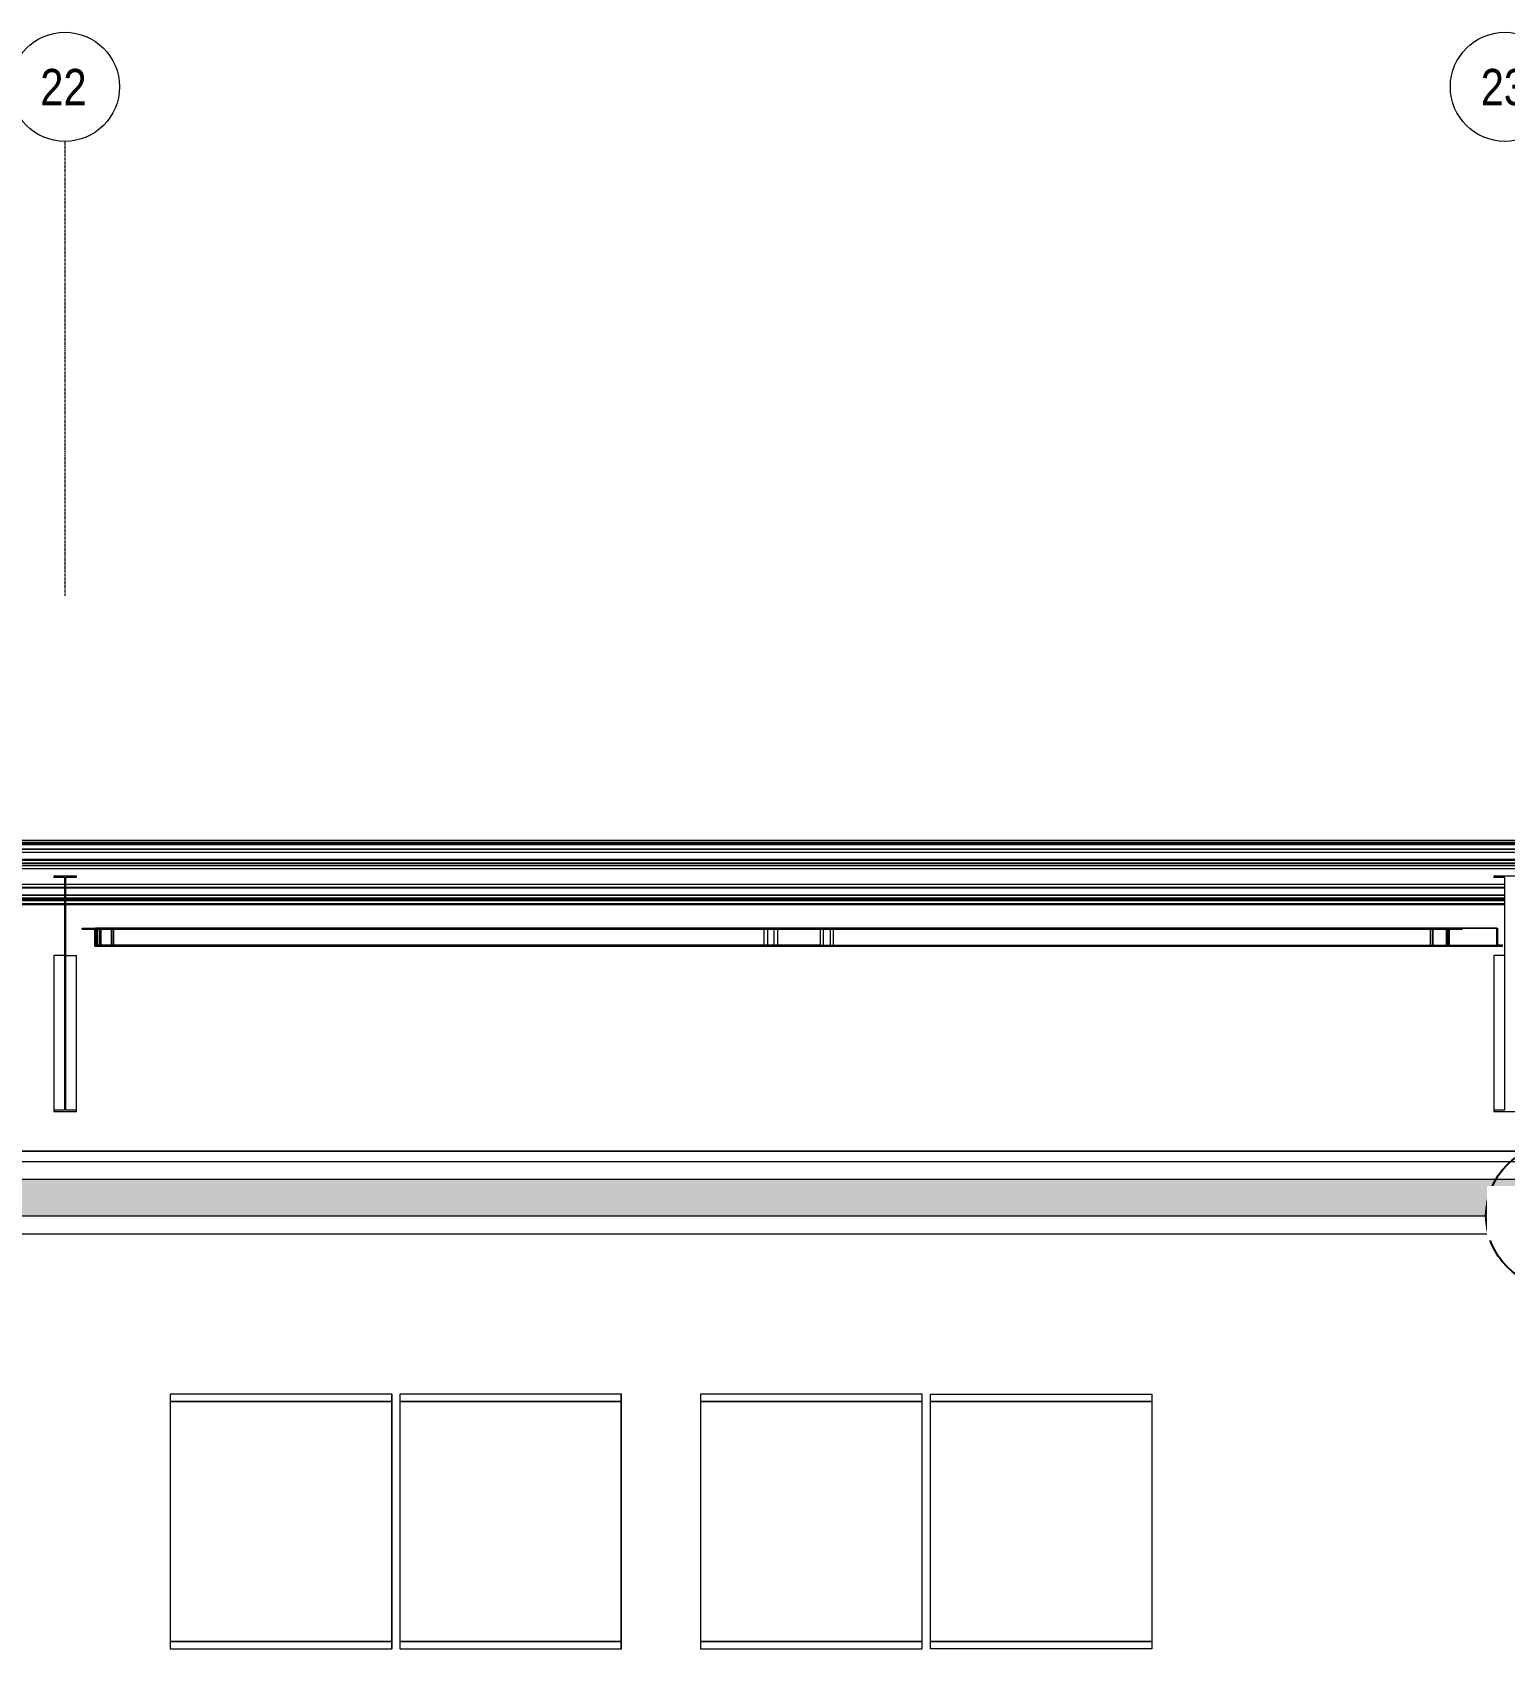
# Model space of a CAD drawing. Header units: centimetres. Extents: x -1762 to 3746, y -261 to 6534.
# Drawn here: x -158 to 652, y 5645 to 6534 of the extents above; entities that cross this region are included whole.
import ezdxf

# ---------------------------------------------------------------- set-up
doc = ezdxf.new("R2010")
doc.units = ezdxf.units.CM
doc.linetypes.add('_Overhead_2_', pattern=[0.47625, 0.3175, -0.15875])
doc.linetypes.add('Grid Line', pattern=[2.2225, 1.27, -0.3175, 0.3175, -0.3175])
for name, color, linetype, lineweight in [('A-ANNO-NOTE', 7, 'Continuous', 9), ('A-FLOR', 7, 'Continuous', 9), ('A-WALL', 7, 'Continuous', 9), ('A-WALL-PATT', 7, 'Continuous', 35), ('I-WALL', 7, 'Continuous', 9), ('Q-SPCQ', 7, 'Continuous', 9), ('S-BEAM', 7, 'Continuous', 9), ('S-COLS', 7, 'Continuous', 9), ('S-GRID', 7, 'Continuous', 9), ('S-GRID-IDEN', 7, 'Continuous', 9)]:
    doc.layers.add(name, color=color, linetype=linetype, lineweight=lineweight)
doc.styles.add('Century Gothic_B', font='GOTHICB.TTF', dxfattribs={"width": 0.8, "height": 20})
doc.styles.add('Saira Condensed', font='SairaCondensed-Regular.ttf', dxfattribs={"height": 20})

# ---------------------------------------------------------------- blocks, each defined once
blk = doc.blocks.new('Costanera Perfil Z - Parametrizado - h_22cm-1746838-Planta bodega almacenamiento congelados')
at = {"layer": 'S-BEAM', "color": 254, "true_color": 0xcccccc}
for p, q in [((-10.75, 5544.14), (-10.75, 1984.87)), ((-10.75, 5544.14), (-10.75, 1984.87)), ((-10.45, 5544.14), (-10.45, 1984.87)), ((-10.45, 5544.14), (-10.45, 1984.87)), ((-8.8, 4264.17), (-8.8, 1984.87)), ((-8.8, 4264.17), (-8.8, 1984.87)), ((8.8, 4082.45), (8.8, 3290.93)), ((8.8, 4082.45), (8.8, 3290.93)), ((10.45, 4082.45), (10.45, 3290.93)), ((10.45, 4082.45), (10.45, 3290.93)), ((10.75, 3290.93), (10.75, 4082.45)), ((10.75, 4082.45), (10.75, 3290.93)), ((8.8, 3290.22), (8.8, 2490.53)), ((8.8, 3290.22), (8.8, 2490.53)), ((10.45, 3290.22), (10.45, 2490.53)), ((10.45, 3290.22), (10.45, 2490.53)), ((10.75, 2490.53), (10.75, 3290.22)), ((10.75, 3290.22), (10.75, 2490.53))]:
    blk.add_line(p, q, dxfattribs=at)
blk = doc.blocks.new('Costanera Perfil Z - Parametrizado - h_22cm-1746684-Planta bodega almacenamiento congelados')
at = {"layer": 'S-BEAM', "color": 254, "true_color": 0xcccccc}
for p, q in [((-10.75, 5549.14), (-10.75, 1989.87)), ((-10.75, 5549.14), (-10.75, 1989.87)), ((-10.45, 5549.14), (-10.45, 1989.87)), ((-10.45, 5549.14), (-10.45, 1989.87)), ((-8.8, 4269.16), (-8.8, 1989.87)), ((-8.8, 4269.16), (-8.8, 1989.87)), ((8.8, 4087.45), (8.8, 3295.93)), ((8.8, 4087.45), (8.8, 3295.93)), ((10.45, 4087.45), (10.45, 3295.93)), ((10.45, 4087.45), (10.45, 3295.93)), ((10.75, 3295.93), (10.75, 4087.45)), ((10.75, 4087.45), (10.75, 3295.93)), ((8.8, 3295.22), (8.8, 2495.53)), ((8.8, 3295.22), (8.8, 2495.53)), ((10.45, 3295.22), (10.45, 2495.53)), ((10.45, 3295.22), (10.45, 2495.53)), ((10.75, 2495.53), (10.75, 3295.22)), ((10.75, 3295.22), (10.75, 2495.53))]:
    blk.add_line(p, q, dxfattribs=at)
blk = doc.blocks.new('Costanera Perfil Z - Parametrizado - h_22cm-V1-Planta bodega almacenamiento congelados')
at = {"layer": 'S-BEAM', "color": 254, "true_color": 0xcccccc}
for p, q in [((-10.75, 4345.72), (-10.75, 2428.44)), ((-10.75, 4345.72), (-10.75, 2428.44)), ((-10.45, 4345.72), (-10.45, 2428.44)), ((-10.45, 4345.72), (-10.45, 2428.44)), ((-8.8, 4345.72), (-8.8, 2428.44)), ((-8.8, 4345.72), (-8.8, 2428.44)), ((8.8, 4087.45), (8.8, 3295.93)), ((8.8, 4087.45), (8.8, 3295.93)), ((10.45, 4087.45), (10.45, 3295.93)), ((10.45, 4087.45), (10.45, 3295.93)), ((10.75, 3295.93), (10.75, 4087.45)), ((10.75, 4087.45), (10.75, 3295.93)), ((8.8, 3295.22), (8.8, 2495.53)), ((8.8, 3295.22), (8.8, 2495.53)), ((10.45, 3295.22), (10.45, 2495.53)), ((10.45, 3295.22), (10.45, 2495.53)), ((10.75, 2495.53), (10.75, 3295.22)), ((10.75, 3295.22), (10.75, 2495.53))]:
    blk.add_line(p, q, dxfattribs=at)
blk = doc.blocks.new('Costanera Perfil Z - Parametrizado - h_22cm-V2-Planta bodega almacenamiento congelados')
at = {"layer": 'S-BEAM', "color": 254, "true_color": 0xcccccc}
for p, q in [((-10.75, 4345.72), (-10.75, 2428.44)), ((-10.75, 4345.72), (-10.75, 2428.44)), ((-10.45, 4345.72), (-10.45, 2428.44)), ((-10.45, 4345.72), (-10.45, 2428.44)), ((-8.8, 4345.72), (-8.8, 2428.44)), ((-8.8, 4345.72), (-8.8, 2428.44)), ((8.8, 4087.45), (8.8, 3295.93)), ((8.8, 4087.45), (8.8, 3295.93)), ((10.45, 4087.45), (10.45, 3295.93)), ((10.45, 4087.45), (10.45, 3295.93)), ((10.75, 3295.93), (10.75, 4087.45)), ((10.75, 4087.45), (10.75, 3295.93)), ((8.8, 3295.22), (8.8, 2495.53)), ((8.8, 3295.22), (8.8, 2495.53)), ((10.45, 3295.22), (10.45, 2495.53)), ((10.45, 3295.22), (10.45, 2495.53)), ((10.75, 2495.53), (10.75, 3295.22)), ((10.75, 3295.22), (10.75, 2495.53))]:
    blk.add_line(p, q, dxfattribs=at)
blk = doc.blocks.new('Costanera Perfil Z - Parametrizado - h_22cm-1721966-Planta bodega almacenamiento congelados')
at = {"layer": 'S-BEAM', "color": 254, "true_color": 0xcccccc}
for p, q in [((-10.75, -1629.6), (-10.75, 1929.67)), ((-10.75, 1929.67), (-10.75, -1629.6)), ((-10.45, 1929.67), (-10.45, -1629.6)), ((-10.45, 1929.67), (-10.45, -1629.6)), ((-8.8, 1929.67), (-8.8, -1629.6)), ((-8.8, 1929.67), (-8.8, -1629.6)), ((8.8, 468), (8.8, -323.54)), ((8.8, 468), (8.8, -323.54)), ((10.45, 467.97), (10.45, -323.54)), ((10.45, 467.97), (10.45, -323.54)), ((10.75, 467.97), (10.75, -323.54)), ((10.75, 467.97), (10.75, -323.54)), ((8.8, -324.23), (8.8, -1123.94)), ((8.8, -324.23), (8.8, -1123.94)), ((10.45, -324.25), (10.45, -1123.94)), ((10.45, -324.25), (10.45, -1123.94)), ((10.75, -324.25), (10.75, -1123.94)), ((10.75, -324.25), (10.75, -1123.94))]:
    blk.add_line(p, q, dxfattribs=at)
blk = doc.blocks.new('RVR_Tensor angular doble L - d_25 mm-1744888-Planta bodega almacenamiento congelados')
at = {"layer": 'S-BEAM', "color": 254, "true_color": 0xcccccc}
for p, q in [((-11.91, 4.47), (-11.91, 4.97)), ((-11.91, 4.97), (-4.47, 4.97)), ((-11.91, 4.97), (-3.01, 4.97)), ((-4.84, 4.47), (-11.91, 4.47)), ((-11.91, 4.47), (-2.04, 4.47)), ((-4.84, -5.03), (-4.84, 4.47)), ((-4.84, 4.47), (-2.04, 4.47)), ((-4.47, 4.97), (-4.47, -4.47)), ((-3.01, 4.97), (-4.47, 4.97)), ((-3.73, 5), (-3.01, 5)), ((-3.73, 5), (-3.01, 5)), ((-3.73, -4.47), (-3.73, 4.97)), ((-3.01, 4.5), (-3.36, 4.5)), ((-3.01, 4.5), (-3.36, 4.5)), ((-3.36, 4.47), (-3.36, -4.47)), ((-3.01, 5), (-2.04, 5)), ((-3.01, 5), (-2.04, 5)), ((-2.04, 4.97), (-3.01, 4.97)), ((-3.01, 4.97), (-2.04, 4.97)), ((-2.04, 4.5), (-3.01, 4.5)), ((-2.04, 4.5), (-3.01, 4.5)), ((-2.04, 5), (-1.64, 5)), ((-2.04, 5), (-1.64, 5)), ((-1.64, 4.97), (-2.04, 4.97)), ((-2.04, 4.97), (-1.64, 4.97)), ((-1.64, 4.5), (-2.04, 4.5)), ((-1.64, 4.5), (-2.04, 4.5)), ((-2.04, 4.47), (-1.64, 4.47)), ((-2.04, 4.47), (-1.64, 4.47)), ((-1.64, 5), (3.71, 5)), ((-1.64, 5), (363.41, 5)), ((4.41, 4.97), (-1.64, 4.97)), ((-1.64, 4.97), (4.41, 4.97)), ((3.71, 4.5), (-1.64, 4.5)), ((5.16, 4.5), (-1.64, 4.5)), ((-1.64, 4.47), (4.06, 4.47)), ((-1.64, 4.47), (4.06, 4.47)), ((363.41, 5), (3.71, 5)), ((3.71, 4.97), (3.71, 4.52)), ((5.16, 4.5), (3.71, 4.5)), ((4.06, 4.47), (5.16, 4.47)), ((4.06, 4.47), (5.16, 4.47)), ((5.16, 4.97), (4.43, 4.97)), ((4.43, 4.97), (5.16, 4.97)), ((363.41, 4.97), (5.16, 4.97)), ((5.16, 4.97), (363.41, 4.97)), ((363.41, 4.5), (5.16, 4.5)), ((363.41, 4.5), (5.16, 4.5)), ((5.16, 4.47), (5.54, 4.47)), ((5.16, 4.47), (5.54, 4.47)), ((5.54, 4.47), (363.41, 4.47)), ((5.54, 4.47), (363.41, 4.47)), ((368.85, 5), (363.41, 5)), ((363.41, 5), (368.85, 5)), ((365.21, 4.97), (363.41, 4.97)), ((363.41, 4.97), (365.21, 4.97)), ((365.12, 4.5), (363.41, 4.5)), ((365.12, 4.5), (363.41, 4.5)), ((363.41, 4.47), (365.12, 4.47)), ((363.41, 4.47), (365.12, 4.47)), ((368.86, 4.97), (365.22, 4.97)), ((365.22, 4.97), (365.71, 4.97)), ((368.84, 4.5), (365.22, 4.5)), ((368.84, 4.5), (365.22, 4.5)), ((365.22, 4.47), (365.71, 4.47)), ((365.22, 4.47), (368.84, 4.47)), ((365.71, 4.97), (368.86, 4.97)), ((365.71, 4.47), (366.72, 4.47)), ((366.72, 4.47), (368.84, 4.47)), ((379.82, 5), (368.85, 5)), ((368.85, 5), (373.1, 5)), ((372.43, 4.97), (368.86, 4.97)), ((368.86, 4.97), (373.1, 4.97)), ((379.82, 4.5), (368.94, 4.5)), ((373.44, 4.5), (368.94, 4.5)), ((368.95, 4.47), (373.1, 4.47)), ((368.95, 4.47), (372.09, 4.47)), ((372.09, 4.47), (373.1, 4.47)), ((379.82, 4.97), (372.43, 4.97)), ((373.1, 5), (396.01, 5)), ((373.1, 4.97), (396, 4.97)), ((373.1, 4.47), (395.9, 4.47)), ((373.1, 4.47), (379.48, 4.47)), ((380.83, 4.5), (373.44, 4.5)), ((379.48, 4.47), (395.9, 4.47)), ((396.01, 5), (379.82, 5)), ((396, 4.97), (379.82, 4.97)), ((387.21, 4.5), (379.82, 4.5)), ((395.91, 4.5), (380.83, 4.5)), ((395.91, 4.5), (387.21, 4.5)), ((399.64, 4.97), (396, 4.97)), ((396, 4.97), (399.64, 4.97)), ((401.45, 5), (396.01, 5)), ((396.01, 5), (401.45, 5)), ((399.64, 4.5), (396.01, 4.5)), ((399.64, 4.5), (396.01, 4.5)), ((396.01, 4.47), (399.64, 4.47)), ((396.01, 4.47), (399.64, 4.47)), ((401.45, 4.97), (399.64, 4.97)), ((399.64, 4.97), (401.45, 4.97)), ((401.45, 4.5), (399.73, 4.5)), ((401.45, 4.5), (399.73, 4.5)), ((399.74, 4.47), (401.45, 4.47)), ((399.74, 4.47), (401.45, 4.47)), ((738.44, 5), (401.45, 5)), ((401.45, 5), (731, 5)), ((730.26, 4.97), (401.45, 4.97)), ((401.45, 4.97), (722.82, 4.97)), ((730.26, 4.5), (401.45, 4.5)), ((730.26, 4.5), (401.45, 4.5)), ((401.45, 4.47), (722.82, 4.47)), ((401.45, 4.47), (729.89, 4.47)), ((730.26, 4.97), (722.82, 4.97)), ((722.82, 4.97), (722.82, 4.47)), ((722.82, 4.47), (729.89, 4.47)), ((729.89, 4.47), (729.89, -4.97)), ((730.26, -4.97), (730.26, 4.97)), ((738.44, 4.5), (730.26, 4.5)), ((731.37, 4.5), (730.26, 4.5)), ((731, 5), (731, -4.97)), ((738.44, 5), (731, 5)), ((731.37, -4.97), (731.37, 4.5)), ((731.37, 4.5), (738.44, 4.5)), ((738.44, 4.5), (738.44, 5)), ((-4.47, -5.03), (-4.84, -5.03)), ((-4.84, -5.03), (5.16, -5.03)), ((-4.47, -4.47), (-4.47, -4.97)), ((-4.47, -5.03), (5.16, -5.03)), ((-3.73, -4.97), (-3.73, -4.47)), ((-3.36, -5), (-3.73, -5)), ((-1.64, -5), (-3.73, -5)), ((-3.36, -4.47), (-3.36, -4.97)), ((-1.64, -5), (-3.36, -5)), ((4.06, -5), (-1.64, -5)), ((4.06, -5), (-1.64, -5)), ((5.17, -5), (4.06, -5)), ((5.17, -5), (4.06, -5)), ((5.16, -5.03), (373.1, -5.03)), ((5.16, -5.03), (373.44, -5.03)), ((328.98, -5), (5.17, -5)), ((328.98, -5), (5.17, -5)), ((373.44, -5), (328.98, -5)), ((373.1, -5), (328.98, -5)), ((374.11, -5), (373.1, -5)), ((373.1, -5.03), (729.89, -5.03)), ((374.44, -5), (373.44, -5)), ((373.44, -5.03), (730.26, -5.03)), ((435.88, -5), (374.11, -5)), ((435.88, -5), (374.44, -5)), ((730.26, -5), (435.88, -5)), ((730.26, -5), (435.88, -5)), ((729.89, -5.03), (730.26, -5.03)), ((731.37, -5), (730.26, -5)), ((731, -5), (730.26, -5)), ((731, -5), (731.37, -5))]:
    blk.add_line(p, q, dxfattribs=at)
blk = doc.blocks.new('RVR_Tensor angular doble L - d_25 mm-1744887-Planta bodega almacenamiento congelados')
at = {"layer": 'S-BEAM', "color": 254, "true_color": 0xcccccc}
for p, q in [((-4.84, 5.03), (-4.47, 5.03)), ((5.16, 5.03), (-4.84, 5.03)), ((-4.84, -4.47), (-4.84, 4.97)), ((5.16, 5.03), (-4.47, 5.03)), ((-4.47, 4.97), (-4.47, -4.97)), ((-3.73, 5), (-3.36, 5)), ((-3.73, 5), (4.06, 5)), ((-3.73, -4.97), (-3.73, 4.97)), ((-3.36, 5), (4.06, 5)), ((-3.36, 4.97), (-3.36, -4.47)), ((4.06, 5), (5.17, 5)), ((4.06, 5), (5.17, 5)), ((362.33, 5.03), (5.16, 5.03)), ((362.67, 5.03), (5.16, 5.03)), ((5.17, 5), (299.55, 5)), ((5.17, 5), (299.55, 5)), ((299.55, 5), (362.67, 5)), ((299.55, 5), (362.33, 5)), ((729.89, 5.03), (362.33, 5.03)), ((362.33, 5), (363.34, 5)), ((730.26, 5.03), (362.67, 5.03)), ((362.67, 5), (363.67, 5)), ((363.34, 5), (406.45, 5)), ((363.67, 5), (406.45, 5)), ((406.45, 5), (730.26, 5)), ((406.45, 5), (730.26, 5)), ((730.26, 5.03), (729.89, 5.03)), ((729.89, 4.97), (729.89, -4.47)), ((730.26, 5), (731.37, 5)), ((730.26, 5), (731, 5)), ((730.26, -4.97), (730.26, 4.97)), ((731.37, 5), (731, 5)), ((731, 4.97), (731, -5)), ((731.37, -4.5), (731.37, 4.97)), ((-11.91, -4.97), (-11.91, -4.47)), ((-11.91, -4.47), (-4.84, -4.47)), ((4.06, -4.47), (-11.91, -4.47)), ((-4.47, -4.97), (-11.91, -4.97)), ((-3.01, -4.97), (-11.91, -4.97)), ((4.06, -4.47), (-4.84, -4.47)), ((-4.47, -4.97), (-3.01, -4.97)), ((-3.01, -5), (-3.73, -5)), ((-3.01, -5), (-3.73, -5)), ((-3.36, -4.5), (-3.01, -4.5)), ((-3.36, -4.5), (-3.01, -4.5)), ((-3.01, -4.5), (3.71, -4.5)), ((-3.01, -4.5), (5.16, -4.5)), ((-3.01, -4.97), (4.41, -4.97)), ((4.41, -4.97), (-3.01, -4.97)), ((3.71, -5), (-3.01, -5)), ((333.98, -5), (-3.01, -5)), ((3.71, -4.5), (5.16, -4.5)), ((3.71, -4.52), (3.71, -4.97)), ((3.71, -5), (333.98, -5)), ((5.16, -4.47), (4.06, -4.47)), ((5.16, -4.47), (4.06, -4.47)), ((4.43, -4.97), (5.16, -4.97)), ((5.16, -4.97), (4.43, -4.97)), ((5.54, -4.47), (5.16, -4.47)), ((5.54, -4.47), (5.16, -4.47)), ((5.16, -4.5), (333.98, -4.5)), ((5.16, -4.5), (333.98, -4.5)), ((5.16, -4.97), (333.98, -4.97)), ((333.98, -4.97), (5.16, -4.97)), ((333.98, -4.47), (5.54, -4.47)), ((333.98, -4.47), (5.54, -4.47)), ((335.69, -4.47), (333.98, -4.47)), ((335.69, -4.47), (333.98, -4.47)), ((333.98, -4.5), (335.7, -4.5)), ((333.98, -4.5), (335.7, -4.5)), ((333.98, -4.97), (335.78, -4.97)), ((335.78, -4.97), (333.98, -4.97)), ((333.98, -5), (339.42, -5)), ((339.42, -5), (333.98, -5)), ((339.42, -4.47), (335.79, -4.47)), ((339.42, -4.47), (335.79, -4.47)), ((335.79, -4.5), (339.42, -4.5)), ((335.79, -4.5), (339.42, -4.5)), ((335.79, -4.97), (339.43, -4.97)), ((339.43, -4.97), (335.79, -4.97)), ((339.42, -5), (366.58, -5)), ((362.33, -5), (339.42, -5)), ((339.43, -4.97), (361.66, -4.97)), ((354.94, -4.97), (339.43, -4.97)), ((354.94, -4.47), (339.52, -4.47)), ((361.32, -4.47), (339.52, -4.47)), ((339.52, -4.5), (366.48, -4.5)), ((339.52, -4.5), (362.67, -4.5)), ((355.95, -4.47), (354.94, -4.47)), ((362.33, -4.97), (354.94, -4.97)), ((362.33, -4.47), (355.95, -4.47)), ((362.33, -4.47), (361.32, -4.47)), ((361.66, -4.97), (366.57, -4.97)), ((366.48, -4.47), (362.33, -4.47)), ((366.48, -4.47), (362.33, -4.47)), ((366.57, -4.97), (362.33, -4.97)), ((366.58, -5), (362.33, -5)), ((362.67, -4.5), (366.48, -4.5)), ((366.57, -4.97), (369.05, -4.97)), ((370.21, -4.97), (366.57, -4.97)), ((366.58, -5), (369.05, -5)), ((372.02, -5), (366.58, -5)), ((370.21, -4.47), (366.59, -4.47)), ((368.71, -4.47), (366.59, -4.47)), ((366.59, -4.5), (369.05, -4.5)), ((366.59, -4.5), (370.06, -4.5)), ((370.21, -4.47), (368.71, -4.47)), ((369.05, -4.5), (370.21, -4.5)), ((369.05, -4.97), (370.21, -4.97)), ((369.05, -5), (372.02, -5)), ((370.06, -4.5), (370.21, -4.5)), ((370.22, -4.97), (372.02, -4.97)), ((372.02, -4.97), (370.22, -4.97)), ((372.02, -4.47), (370.31, -4.47)), ((372.02, -4.47), (370.31, -4.47)), ((370.31, -4.5), (372.02, -4.5)), ((370.31, -4.5), (372.02, -4.5)), ((722.82, -4.47), (372.02, -4.47)), ((729.89, -4.47), (372.02, -4.47)), ((372.02, -4.5), (376.44, -4.5)), ((372.02, -4.5), (730.26, -4.5)), ((372.02, -4.97), (730.26, -4.97)), ((722.82, -4.97), (372.02, -4.97)), ((372.02, -5), (737.07, -5)), ((731, -5), (372.02, -5)), ((376.44, -4.5), (730.26, -4.5)), ((729.89, -4.47), (722.82, -4.47)), ((722.82, -4.47), (722.82, -4.97)), ((722.82, -4.97), (730.26, -4.97)), ((730.26, -4.5), (737.07, -4.5)), ((730.26, -4.5), (731.37, -4.5)), ((731, -5), (737.07, -5)), ((737.07, -4.5), (731.37, -4.5)), ((737.47, -4.5), (737.07, -4.5)), ((737.07, -4.5), (737.47, -4.5)), ((737.07, -5), (737.47, -5)), ((737.07, -5), (737.47, -5)), ((738.44, -4.5), (737.47, -4.5)), ((737.47, -4.5), (738.44, -4.5)), ((737.47, -5), (738.44, -5)), ((737.47, -5), (738.44, -5)), ((738.44, -5), (738.44, -4.5))]:
    blk.add_line(p, q, dxfattribs=at)
blk = doc.blocks.new('RVR_Tensor angular doble L - d_25 mm-1744890-Planta bodega almacenamiento congelados')
at = {"layer": 'S-BEAM', "color": 254, "true_color": 0xcccccc}
for p, q in [((-1.79, -4.47), (-1.79, 5.03)), ((-1.79, 5.03), (-1.66, 5.03)), ((369.09, 5.03), (-1.79, 5.03)), ((-1.66, 5.03), (-1.66, -4.97)), ((369.09, 5.03), (-1.66, 5.03)), ((-1.39, -4.97), (-1.39, 5)), ((-1.39, 5), (-1.25, 5)), ((-1.39, 5), (363.66, 5)), ((-1.25, 5), (-1.25, -4.47)), ((-1.25, 5), (363.66, 5)), ((363.66, 5), (369.1, 5)), ((363.66, 5), (369.1, 5)), ((382.68, 5.03), (369.09, 5.03)), ((383.58, 5.03), (369.09, 5.03)), ((369.1, 5), (383.58, 5)), ((369.1, 5), (382.68, 5)), ((394.45, 5.03), (382.68, 5.03)), ((382.68, 5), (385.4, 5)), ((396.26, 5.03), (383.58, 5.03)), ((383.58, 5), (386.3, 5)), ((385.4, 5), (396.26, 5)), ((386.3, 5), (396.26, 5)), ((396.26, 5), (401.7, 5)), ((396.26, 5), (399.89, 5)), ((-4.41, -4.97), (-4.41, -4.47)), ((-4.41, -4.47), (-1.79, -4.47)), ((360.02, -4.47), (-4.41, -4.47)), ((-1.66, -4.97), (-4.41, -4.97)), ((329.23, -4.97), (-4.41, -4.97)), ((363.66, -4.47), (-1.79, -4.47)), ((-1.66, -4.97), (329.23, -4.97)), ((1.37, -5), (-1.39, -5)), ((329.23, -5), (-1.39, -5)), ((-1.25, -4.5), (1.37, -4.5)), ((-1.25, -4.5), (329.23, -4.5)), ((1.37, -4.5), (1.37, -4.97)), ((1.37, -4.5), (329.23, -4.5)), ((1.37, -5), (329.23, -5)), ((329.23, -4.5), (369.09, -4.5)), ((329.23, -4.5), (369.09, -4.5)), ((329.23, -4.97), (369.09, -4.97)), ((360.02, -4.97), (329.23, -4.97)), ((329.23, -5), (400.8, -5)), ((382.68, -5), (329.23, -5)), ((369.09, -4.47), (363.66, -4.47)), ((370.91, -4.47), (369.09, -4.47)), ((369.09, -4.5), (396.26, -4.5)), ((369.09, -4.5), (383.58, -4.5)), ((369.09, -4.97), (380.87, -4.97)), ((379.96, -4.47), (370.91, -4.47)), ((382.68, -4.47), (379.96, -4.47)), ((380.87, -4.97), (396.26, -4.97)), ((394.45, -4.47), (382.68, -4.47)), ((399.89, -5), (382.68, -5)), ((383.58, -4.5), (396.26, -4.5)), ((396.26, -4.5), (400.8, -4.5)), ((396.26, -4.5), (401.7, -4.5)), ((400.8, -4.5), (420.73, -4.5)), ((400.8, -5), (436.13, -5)), ((420.73, -4.5), (436.13, -4.5))]:
    blk.add_line(p, q, dxfattribs=at)
at = {"layer": 'S-BEAM', "color": 254, "lineweight": 18, "true_color": 0xcccccc}
for p, q in [((396.26, 5.03), (394.45, 5.03)), ((394.45, 5.03), (394.45, -4.47)), ((396.26, -4.97), (396.26, 5.03)), ((401.7, 5), (399.89, 5)), ((399.89, 5), (399.89, -5)), ((401.7, -4.5), (401.7, 5)), ((394.45, -4.47), (360.02, -4.47)), ((360.02, -4.47), (360.02, -4.97)), ((360.02, -4.97), (396.26, -4.97)), ((399.89, -5), (436.13, -5)), ((436.13, -4.5), (401.7, -4.5)), ((436.13, -5), (436.13, -4.5))]:
    blk.add_line(p, q, dxfattribs=at)
blk = doc.blocks.new('RVR_Tensor angular doble L - d_25 mm-1744889-Planta bodega almacenamiento congelados')
at = {"layer": 'S-BEAM', "color": 254, "true_color": 0xcccccc}
for p, q in [((-4.41, 4.97), (-4.41, 4.47)), ((-1.66, 4.97), (-4.41, 4.97)), ((329.23, 4.97), (-4.41, 4.97)), ((-4.41, 4.47), (-1.79, 4.47)), ((360.02, 4.47), (-4.41, 4.47)), ((-1.79, 4.47), (-1.79, -5.03)), ((363.66, 4.47), (-1.79, 4.47)), ((-1.66, -5.03), (-1.66, 4.97)), ((-1.66, 4.97), (329.23, 4.97)), ((1.37, 5), (-1.39, 5)), ((329.23, 5), (-1.39, 5)), ((-1.39, 4.97), (-1.39, -5)), ((-1.25, 4.5), (1.37, 4.5)), ((-1.25, 4.5), (329.23, 4.5)), ((-1.25, -5), (-1.25, 4.47)), ((1.37, 5), (329.23, 5)), ((1.37, 4.5), (1.37, 4.97)), ((1.37, 4.5), (329.23, 4.5)), ((329.23, 5), (400.8, 5)), ((382.68, 5), (329.23, 5)), ((329.23, 4.97), (369.09, 4.97)), ((360.02, 4.97), (329.23, 4.97)), ((329.23, 4.5), (369.09, 4.5)), ((329.23, 4.5), (369.09, 4.5)), ((369.09, 4.47), (363.66, 4.47)), ((369.09, 4.97), (380.87, 4.97)), ((369.09, 4.5), (396.26, 4.5)), ((369.09, 4.5), (383.58, 4.5)), ((370.91, 4.47), (369.09, 4.47)), ((379.96, 4.47), (370.91, 4.47)), ((382.68, 4.47), (379.96, 4.47)), ((380.87, 4.97), (396.26, 4.97)), ((399.89, 5), (382.68, 5)), ((394.45, 4.47), (382.68, 4.47)), ((383.58, 4.5), (396.26, 4.5)), ((396.26, 4.5), (400.8, 4.5)), ((396.26, 4.5), (401.7, 4.5)), ((400.8, 5), (436.13, 5)), ((400.8, 4.5), (420.73, 4.5)), ((420.73, 4.5), (436.13, 4.5)), ((-1.79, -5.03), (-1.66, -5.03)), ((369.09, -5.03), (-1.79, -5.03)), ((369.09, -5.03), (-1.66, -5.03)), ((-1.39, -5), (-1.25, -5)), ((-1.39, -5), (363.66, -5)), ((-1.25, -5), (363.66, -5)), ((363.66, -5), (369.1, -5)), ((363.66, -5), (369.1, -5)), ((382.68, -5.03), (369.09, -5.03)), ((383.58, -5.03), (369.09, -5.03)), ((369.1, -5), (383.58, -5)), ((369.1, -5), (382.68, -5)), ((382.68, -5), (385.4, -5)), ((394.45, -5.03), (382.68, -5.03)), ((383.58, -5), (386.3, -5)), ((396.26, -5.03), (383.58, -5.03)), ((385.4, -5), (396.26, -5)), ((386.3, -5), (396.26, -5)), ((396.26, -5), (401.7, -5)), ((396.26, -5), (399.89, -5))]:
    blk.add_line(p, q, dxfattribs=at)
at = {"layer": 'S-BEAM', "color": 254, "lineweight": 18, "true_color": 0xcccccc}
for p, q in [((360.02, 4.47), (360.02, 4.97)), ((360.02, 4.97), (396.26, 4.97)), ((394.45, 4.47), (360.02, 4.47)), ((394.45, -5.03), (394.45, 4.47)), ((396.26, 4.97), (396.26, -5.03)), ((399.89, -5), (399.89, 5)), ((399.89, 5), (436.13, 5)), ((401.7, 4.5), (401.7, -5)), ((436.13, 4.5), (401.7, 4.5)), ((436.13, 5), (436.13, 4.5)), ((396.26, -5.03), (394.45, -5.03)), ((401.7, -5), (399.89, -5))]:
    blk.add_line(p, q, dxfattribs=at)
blk = doc.blocks.new('Costanera Perfil Z - Parametrizado - h_22cm-1738370-Planta bodega almacenamiento congelados')
at = {"layer": 'S-BEAM', "color": 254, "true_color": 0xcccccc}
for p, q in [((-10.75, 4334.85), (-10.75, 2417.57)), ((-10.75, 4334.85), (-10.75, 2417.57)), ((-10.45, 4334.85), (-10.45, 2417.57)), ((-10.45, 4334.85), (-10.45, 2417.57)), ((-8.8, 4334.85), (-8.8, 2417.57)), ((-8.8, 4334.85), (-8.8, 2417.57)), ((8.8, 4076.57), (8.8, 3285.05)), ((8.8, 4076.57), (8.8, 3285.05)), ((10.45, 4076.57), (10.45, 3285.05)), ((10.45, 4076.57), (10.45, 3285.05)), ((10.75, 3285.05), (10.75, 4076.57)), ((10.75, 4076.57), (10.75, 3285.05)), ((8.8, 3284.34), (8.8, 2484.66)), ((8.8, 3284.34), (8.8, 2484.66)), ((10.45, 3284.34), (10.45, 2484.66)), ((10.45, 3284.34), (10.45, 2484.66)), ((10.75, 2484.66), (10.75, 3284.34)), ((10.75, 3284.34), (10.75, 2484.66))]:
    blk.add_line(p, q, dxfattribs=at)
blk = doc.blocks.new('Costanera Perfil Z - Parametrizado - h_22cm-V37-Planta bodega almacenamiento congelados')
at = {"layer": 'S-BEAM', "color": 254, "true_color": 0xcccccc}
for p, q in [((-10.75, 4345.72), (-10.75, 2428.44)), ((-10.75, 4345.72), (-10.75, 2428.44)), ((-10.45, 4345.72), (-10.45, 2428.44)), ((-10.45, 4345.72), (-10.45, 2428.44)), ((-8.8, 4345.72), (-8.8, 2428.44)), ((-8.8, 4345.72), (-8.8, 2428.44)), ((8.8, 4087.45), (8.8, 3295.93)), ((8.8, 4087.45), (8.8, 3295.93)), ((10.45, 4087.45), (10.45, 3295.93)), ((10.45, 4087.45), (10.45, 3295.93)), ((10.75, 3295.93), (10.75, 4087.45)), ((10.75, 4087.45), (10.75, 3295.93)), ((8.8, 3295.22), (8.8, 2495.53)), ((8.8, 3295.22), (8.8, 2495.53)), ((10.45, 3295.22), (10.45, 2495.53)), ((10.45, 3295.22), (10.45, 2495.53)), ((10.75, 2495.53), (10.75, 3295.22)), ((10.75, 3295.22), (10.75, 2495.53))]:
    blk.add_line(p, q, dxfattribs=at)
blk = doc.blocks.new('Costanera Perfil Z - Parametrizado - h_22cm-V38-Planta bodega almacenamiento congelados')
at = {"layer": 'S-BEAM', "color": 254, "true_color": 0xcccccc}
for p, q in [((-10.75, 4345.72), (-10.75, 2428.44)), ((-10.75, 4345.72), (-10.75, 2428.44)), ((-10.45, 4345.72), (-10.45, 2428.44)), ((-10.45, 4345.72), (-10.45, 2428.44)), ((-8.8, 4345.72), (-8.8, 2428.44)), ((-8.8, 4345.72), (-8.8, 2428.44)), ((8.8, 4087.45), (8.8, 3295.93)), ((8.8, 4087.45), (8.8, 3295.93)), ((10.45, 4087.45), (10.45, 3295.93)), ((10.45, 4087.45), (10.45, 3295.93)), ((10.75, 3295.93), (10.75, 4087.45)), ((10.75, 4087.45), (10.75, 3295.93)), ((8.8, 3295.22), (8.8, 2495.53)), ((8.8, 3295.22), (8.8, 2495.53)), ((10.45, 3295.22), (10.45, 2495.53)), ((10.45, 3295.22), (10.45, 2495.53)), ((10.75, 2495.53), (10.75, 3295.22)), ((10.75, 3295.22), (10.75, 2495.53))]:
    blk.add_line(p, q, dxfattribs=at)
blk = doc.blocks.new('PQ_RVR_EST-01_ZZ_ZZ_MO_T_A_rvt-1-Planta bodega almacenamiento congelados')
at = {"layer": 'S-COLS', "color": 253, "lineweight": 18, "true_color": 0xaaaaaa}
for p, q in [((-134.08, 6069.63), (-146.58, 6069.63)), ((-146.58, 6069.63), (-146.58, 6069.05)), ((-146.58, 6069.05), (-140.68, 6069.05)), ((-140.68, 6069.05), (-140.68, 5940.83)), ((-139.97, 5940.83), (-139.97, 6069.05)), ((-139.97, 6069.05), (-134.08, 6069.05)), ((-134.08, 6069.05), (-134.08, 6069.63)), ((658.15, 6069.63), (645.65, 6069.63)), ((645.65, 6069.63), (645.65, 6069.05)), ((645.65, 6069.05), (651.54, 6069.05)), ((651.54, 6069.05), (651.54, 5940.83)), ((-140.68, 5940.83), (-146.58, 5940.83)), ((-146.58, 5940.83), (-146.58, 5940.25)), ((-146.58, 5940.25), (-134.08, 5940.25)), ((-134.08, 5940.83), (-139.97, 5940.83)), ((-134.08, 5940.25), (-134.08, 5940.83)), ((651.54, 5940.83), (645.65, 5940.83)), ((645.65, 5940.83), (645.65, 5940.25)), ((645.65, 5940.25), (658.15, 5940.25))]:
    blk.add_line(p, q, dxfattribs=at)
at = {"layer": 'S-COLS', "color": 253, "true_color": 0xaaaaaa}
for p, q in [((-140.68, 6025.96), (-146.58, 6025.96)), ((-146.58, 6025.96), (-146.58, 5940.83)), ((-139.97, 6025.96), (-134.08, 6025.96)), ((-134.08, 5940.83), (-134.08, 6025.96)), ((651.54, 6025.96), (645.65, 6025.96)), ((645.65, 6025.96), (645.65, 5940.83))]:
    blk.add_line(p, q, dxfattribs=at)
at = {"layer": 'S-BEAM', "color": 254, "lineweight": 9, "true_color": 0xd4d4d4}
for name, p, rotation in [('Costanera Perfil Z - Parametrizado - h_22cm-1721966-Planta bodega almacenamiento congelados', (183.57, 6073.81), 269.9999999999994), ('Costanera Perfil Z - Parametrizado - h_22cm-1746838-Planta bodega almacenamiento congelados', (-3430.9, 6068.04), 269.9999999999994), ('Costanera Perfil Z - Parametrizado - h_22cm-1746684-Planta bodega almacenamiento congelados', (-3435.9, 6067.75), 269.9999999999994), ('Costanera Perfil Z - Parametrizado - h_22cm-V1-Planta bodega almacenamiento congelados', (-3435.9, 6064.85), 269.9999999999994), ('Costanera Perfil Z - Parametrizado - h_22cm-V2-Planta bodega almacenamiento congelados', (-3435.9, 6064.85), 269.9999999999994), ('Costanera Perfil Z - Parametrizado - h_22cm-1738370-Planta bodega almacenamiento congelados', (-3425.02, 6064.85), 269.9999999999994), ('Costanera Perfil Z - Parametrizado - h_22cm-V37-Planta bodega almacenamiento congelados', (-3435.9, 6064.85), 269.9999999999994), ('Costanera Perfil Z - Parametrizado - h_22cm-V38-Planta bodega almacenamiento congelados', (-3435.9, 6064.85), 269.9999999999994), ('RVR_Tensor angular doble L - d_25 mm-1744887-Planta bodega almacenamiento congelados', (616.33, 6036.09), 180), ('RVR_Tensor angular doble L - d_25 mm-1744889-Planta bodega almacenamiento congelados', (646.01, 6036.09), 180)]:
    blk.add_blockref(name, p, dxfattribs=dict(at, rotation=rotation))
for name, p in [('RVR_Tensor angular doble L - d_25 mm-1744888-Planta bodega almacenamiento congelados', (-119.1, 6036.09)), ('RVR_Tensor angular doble L - d_25 mm-1744890-Planta bodega almacenamiento congelados', (-119.35, 6036.09))]:
    blk.add_blockref(name, p, dxfattribs=at)
blk = doc.blocks.new('RVR-Rack Almacenamiento - Default-V80-Planta bodega almacenamiento congelados')
at = {"layer": 'Q-SPCQ', "color": 253, "lineweight": 18, "true_color": 0xaaaaaa}
for p, q in [((-66.04, 60.96), (-70.01, 60.96)), ((-70.01, 60.96), (-70.01, 60.84)), ((66.04, 60.96), (-66.04, 60.96)), ((-66.04, 60.96), (-66.04, 60.84)), ((-66.04, 60.84), (-66.04, 60.96)), ((66.04, 60.84), (66.04, 60.96)), ((70.01, 60.96), (66.04, 60.96)), ((66.04, 60.96), (66.04, 60.84)), ((70.01, 60.84), (70.01, 60.96))]:
    blk.add_line(p, q, dxfattribs=at)
blk = doc.blocks.new('RVR-Rack Almacenamiento - Default-V86-Planta bodega almacenamiento congelados')
at = {"layer": 'Q-SPCQ', "color": 253, "lineweight": 18, "true_color": 0xaaaaaa}
for p, q in [((-70.00875, 60.96), (-66.04, 60.96)), ((-66.04, 60.96), (66.04, 60.96)), ((66.04, 60.96), (70.00875, 60.96))]:
    blk.add_line(p, q, dxfattribs=at)
blk = doc.blocks.new('RVR-Rack Almacenamiento - Default-V88-Planta bodega almacenamiento congelados')
at = {"layer": 'Q-SPCQ', "color": 253, "lineweight": 18, "true_color": 0xaaaaaa}
for p, q in [((-70.00875, -60.96), (-70.00875, 60.96)), ((-70.00875, 60.96), (-66.04, 60.96)), ((-66.04, -60.96), (-66.04, 60.96)), ((-66.04, 60.96), (66.04, 60.96)), ((-66.04, 60.96), (-66.04, -60.96)), ((66.04, 60.96), (66.04, -60.96)), ((66.04, -60.96), (66.04, 60.96)), ((66.04, 60.96), (70.00875, 60.96)), ((70.00875, 60.96), (70.00875, -60.96)), ((-66.04, -60.96), (-70.00875, -60.96)), ((66.04, -60.96), (-66.04, -60.96)), ((70.00875, -60.96), (66.04, -60.96))]:
    blk.add_line(p, q, dxfattribs=at)
blk = doc.blocks.new('RVR-Rack Almacenamiento - Default-V87-Planta bodega almacenamiento congelados')
at = {"layer": 'Q-SPCQ', "color": 253, "lineweight": 18, "true_color": 0xaaaaaa}
for p, q in [((-66.04, 60.96), (-70.00875, 60.96)), ((-70.00875, 60.96), (-70.00875, -60.96)), ((66.04, 60.96), (-66.04, 60.96)), ((-66.04, 60.96), (-66.04, -60.96)), ((-66.04, -60.96), (-66.04, 60.96)), ((66.04, -60.96), (66.04, 60.96)), ((70.00875, 60.96), (66.04, 60.96)), ((66.04, 60.96), (66.04, -60.96)), ((70.00875, -60.96), (70.00875, 60.96)), ((-70.00875, -60.96), (-66.04, -60.96)), ((-66.04, -60.96), (66.04, -60.96)), ((66.04, -60.96), (70.00875, -60.96))]:
    blk.add_line(p, q, dxfattribs=at)
blk = doc.blocks.new('PQ_RVR_ARQ-01_ZZ_ZZ_MO_T_A_rvt-1-Planta bodega almacenamiento congelados')
at = {"layer": 'A-WALL-PATT', "lineweight": 9, "true_color": 0xdddddd}
for points in [[(2113.24, 6087.71), (2113.74, 6087.71), (2113.74, 6088.21), (-1446.03, 6088.17), (-1446.03, 6087.71), (2089, 6087.71)], [(2011.74, 5882.73), (2011.74, 5902.73), (-1358.94, 5902.73), (-1358.94, 5882.73), (1826.07, 5882.73)]]:
    blk.add_hatch(color=254, dxfattribs=at).paths.add_polyline_path(points)
at = {"layer": 'A-FLOR', "color": 254, "linetype": '_Overhead_2_', "true_color": 0xd4d4d4}
for p, q in [((-1007.46, 5918.32), (2055.86, 5918.32)), ((2055.86, 5918.32), (-1007.46, 5918.32))]:
    blk.add_line(p, q, dxfattribs=at)
at = {"layer": 'A-WALL', "color": 253, "lineweight": 18, "true_color": 0xaaaaaa}
for p, q in [((2113.74, 6088.21), (-1446.03, 6088.21)), ((-1446.03, 6087.71), (2113.24, 6087.71)), ((2112.49, 6086.96), (-1005.82, 6086.96)), ((-399.54, 6089.46), (708.84, 6089.46))]:
    blk.add_line(p, q, dxfattribs=at)
at = {"layer": 'A-WALL', "color": 253, "true_color": 0xaaaaaa}
for p, q in [((-1007.46, 5912.73), (2041.74, 5912.73)), ((1085.12, 5872.73), (-659.87, 5872.73))]:
    blk.add_line(p, q, dxfattribs=at)
at = {"layer": 'I-WALL', "color": 253, "lineweight": 18, "true_color": 0xaaaaaa}
for p, q in [((2011.74, 5902.73), (-1358.94, 5902.73)), ((-669.87, 5882.73), (1095.12, 5882.73))]:
    blk.add_line(p, q, dxfattribs=at)
at = {"layer": 'Q-SPCQ', "color": 253, "lineweight": 9, "true_color": 0xaaaaaa}
for name, p, rotation in [('RVR-Rack Almacenamiento - Default-V87-Planta bodega almacenamiento congelados', (-21.57, 5714.57), 269.9999999999974), ('RVR-Rack Almacenamiento - Default-V86-Planta bodega almacenamiento congelados', (-21.56, 5714.57), 270.0000000000026), ('RVR-Rack Almacenamiento - Default-V87-Planta bodega almacenamiento congelados', (104.73, 5714.57), 269.9999999999974), ('RVR-Rack Almacenamiento - Default-V80-Planta bodega almacenamiento congelados', (104.86, 5714.57), 269.9999999999974), ('RVR-Rack Almacenamiento - Default-V87-Planta bodega almacenamiento congelados', (270.28, 5714.57), 269.9999999999974), ('RVR-Rack Almacenamiento - Default-V88-Planta bodega almacenamiento congelados', (396.7, 5714.57), 270.0000000000026)]:
    blk.add_blockref(name, p, dxfattribs=dict(at, rotation=rotation))
blk = doc.blocks.new('Grid - 3mm-1647199-Planta bodega almacenamiento congelados')
at = {"layer": 'S-GRID-IDEN', "color": 253, "true_color": 0xaaaaaa}
blk.add_circle((0, 0), 0.3, dxfattribs=at)

msp = doc.modelspace()

# ---------------------------------------------------------------- linework, layer by layer
at = {"layer": 'A-ANNO-NOTE', "color": 1, "lineweight": 25, "true_color": 0xff0000}
msp.add_circle((681.11, 5882.73), 39.69, dxfattribs=at)
at = {"layer": 'S-GRID', "color": 253, "linetype": 'Grid Line', "true_color": 0xaaaaaa}
msp.add_line((-140.4, 6474.01), (-140.4, 6224.01), dxfattribs=at)

# ---------------------------------------------------------------- block references
at = {"lineweight": 5}
for name in ['PQ_RVR_ARQ-01_ZZ_ZZ_MO_T_A_rvt-1-Planta bodega almacenamiento congelados', 'PQ_RVR_EST-01_ZZ_ZZ_MO_T_A_rvt-1-Planta bodega almacenamiento congelados']:
    msp.add_blockref(name, (0, 0), dxfattribs=at)
at = {"layer": 'S-GRID-IDEN', "color": 253, "true_color": 0xaaaaaa, "xscale": 99.99999999999993, "yscale": 99.99999999999993, "zscale": 99.99999999999993, "rotation": 180}
for p in [(-140.4, 6504.01), (651.82, 6504.01)]:
    msp.add_blockref('Grid - 3mm-1647199-Planta bodega almacenamiento congelados', p, dxfattribs=at)

# ---------------------------------------------------------------- texts
at = {"layer": 'S-GRID-IDEN', "color": 253, "true_color": 0xaaaaaa, "char_height": 20, "attachment_point": 1, "style": 'Saira Condensed'}
for s, insert, width in [('22', (-153.98, 6513.86), 32.0675), ('23', (638.54, 6513.86), 31.2658)]:
    msp.add_mtext(s, dxfattribs=dict(at, insert=insert, width=width))

# ---------------------------------------------------------------- next in the draw order: texts
at = {"layer": 'A-ANNO-NOTE', "color": 1, "lineweight": 25, "true_color": 0xff0000, "insert": (703.38, 5874.18), "char_height": 20, "width": 56.4388, "attachment_point": 1, "rotation": 180, "style": 'Century Gothic_B', "bg_fill": 3, "box_fill_scale": 1.25, "bg_fill_color": 256, "bg_fill_true_color": 13158600, "bg_fill_transparency": 0}
msp.add_mtext('CV1', dxfattribs=at)

doc.saveas('drawing.dxf')
